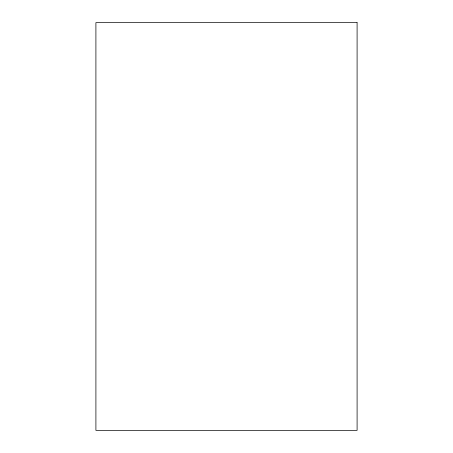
<?xml version="1.0" encoding="UTF-8"?>
<svg xmlns="http://www.w3.org/2000/svg" width="453" height="453" viewBox="0 0 453 453"><rect width="100%" height="100%" fill="white"/><g stroke="black" fill="none" stroke-linecap="round" stroke-linejoin="round"><path stroke-width="0.68" d="M357.094 22.65L95.906 22.65L95.906 430.35L357.094 430.35L357.094 22.65"/></g></svg>
